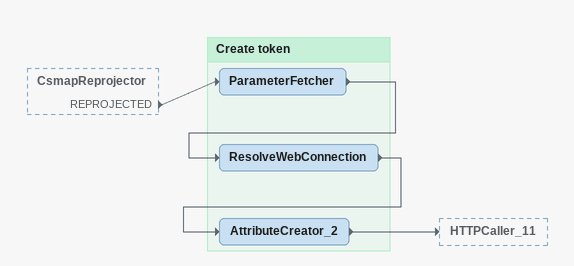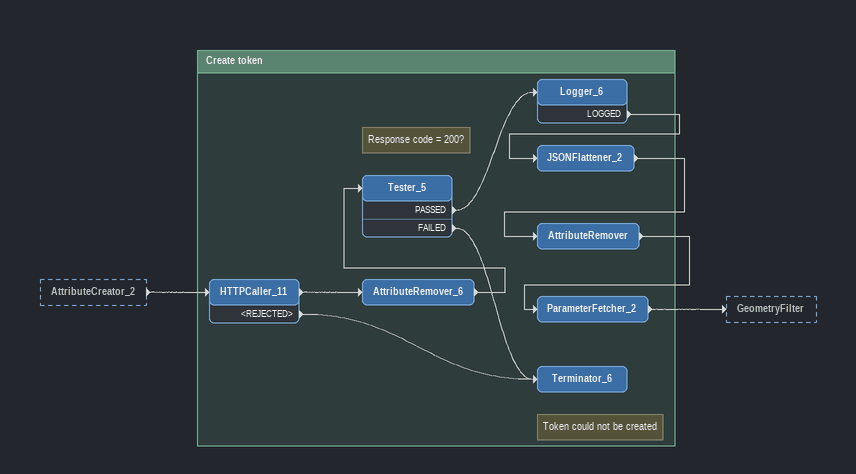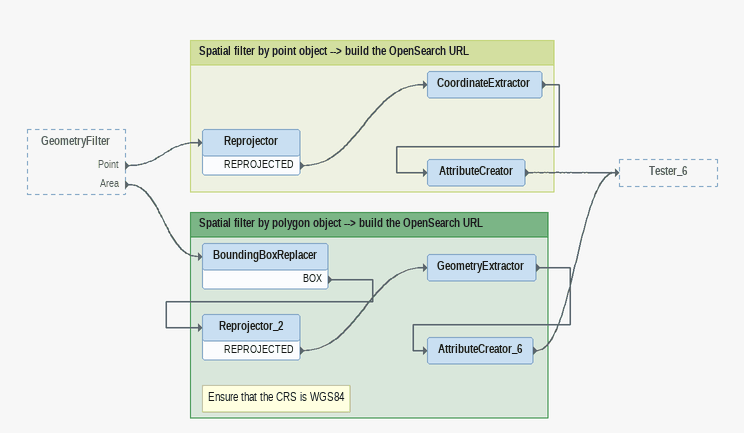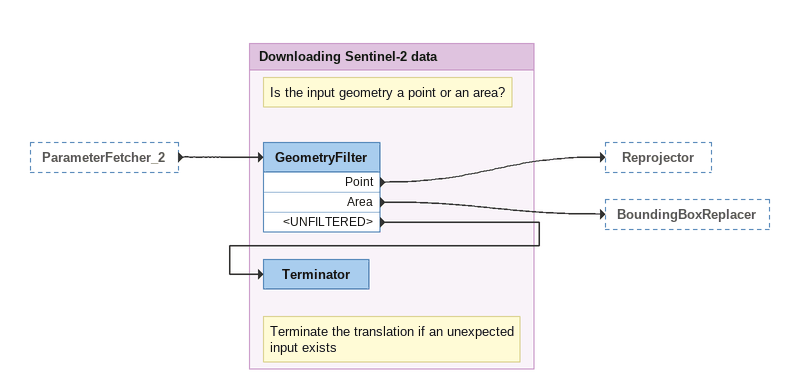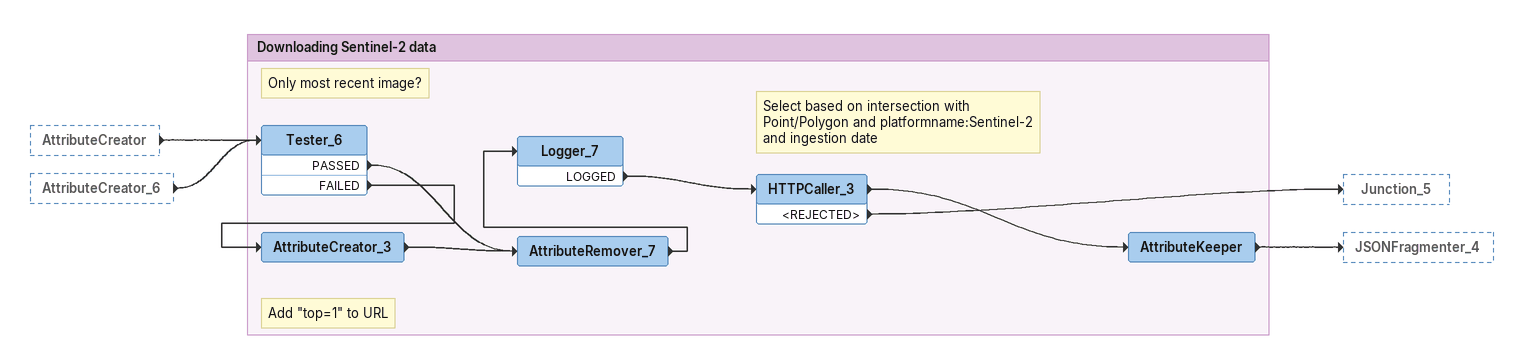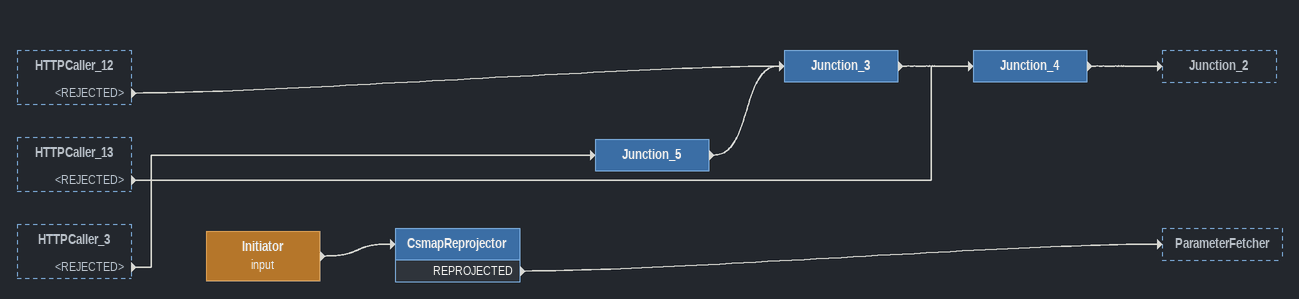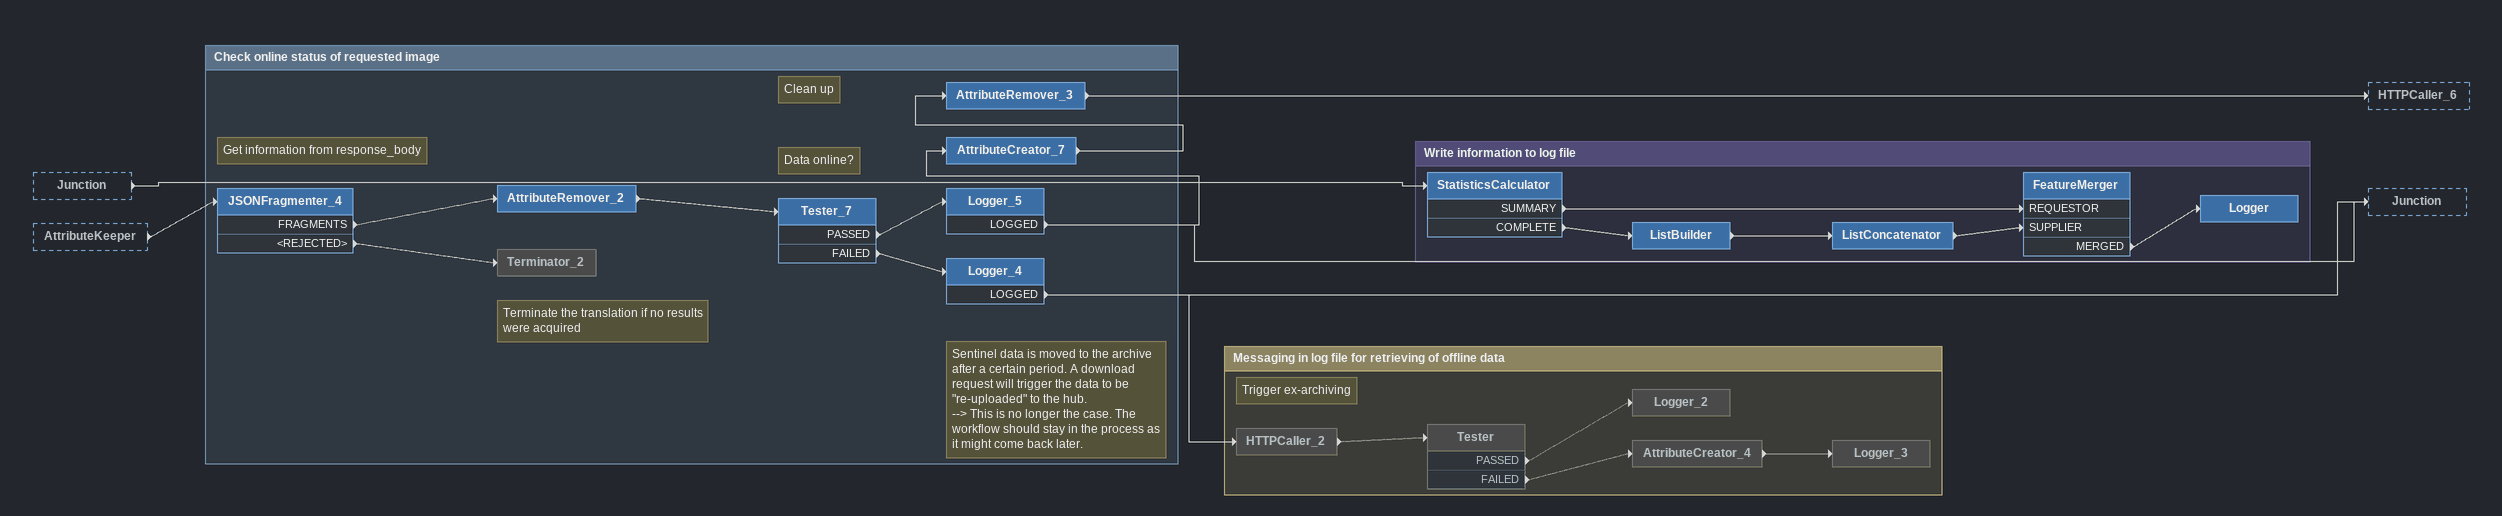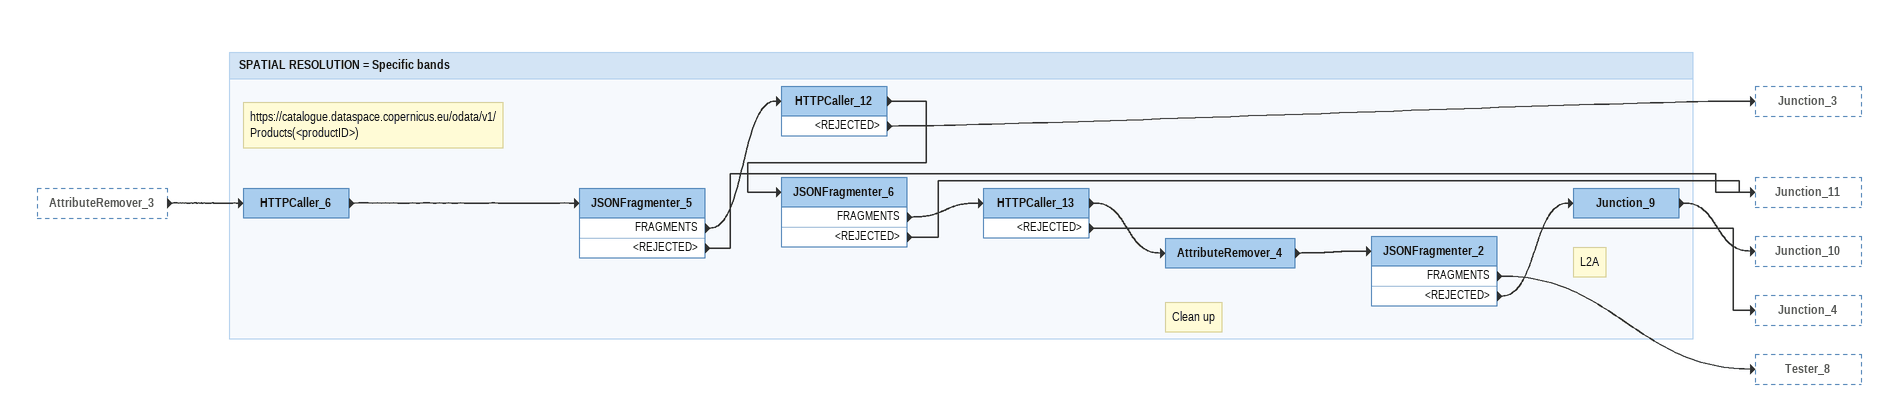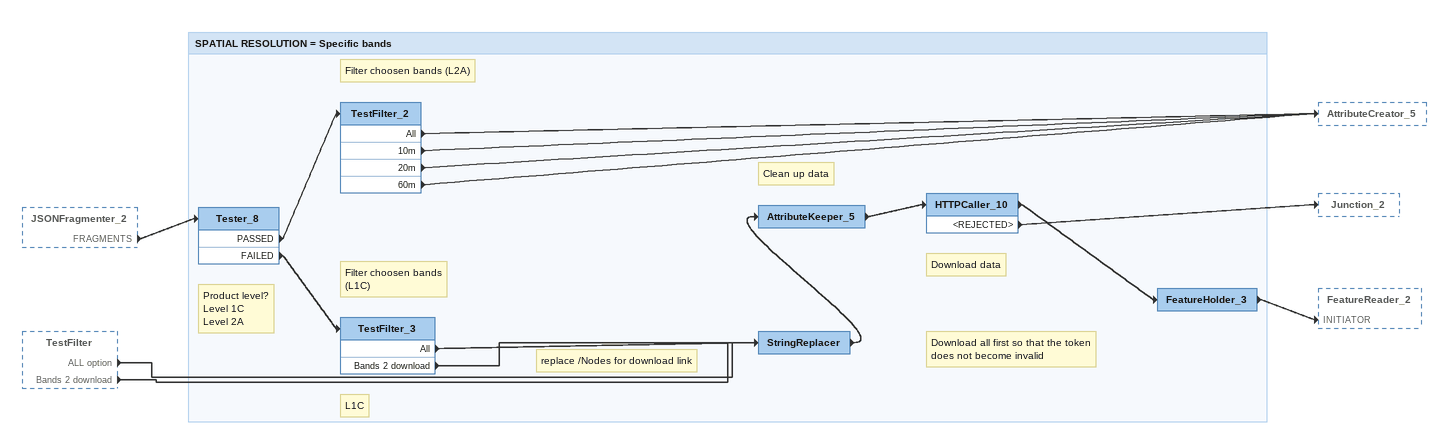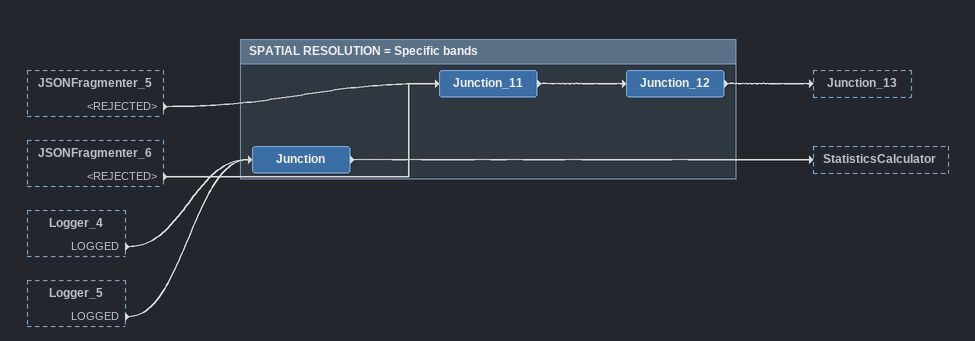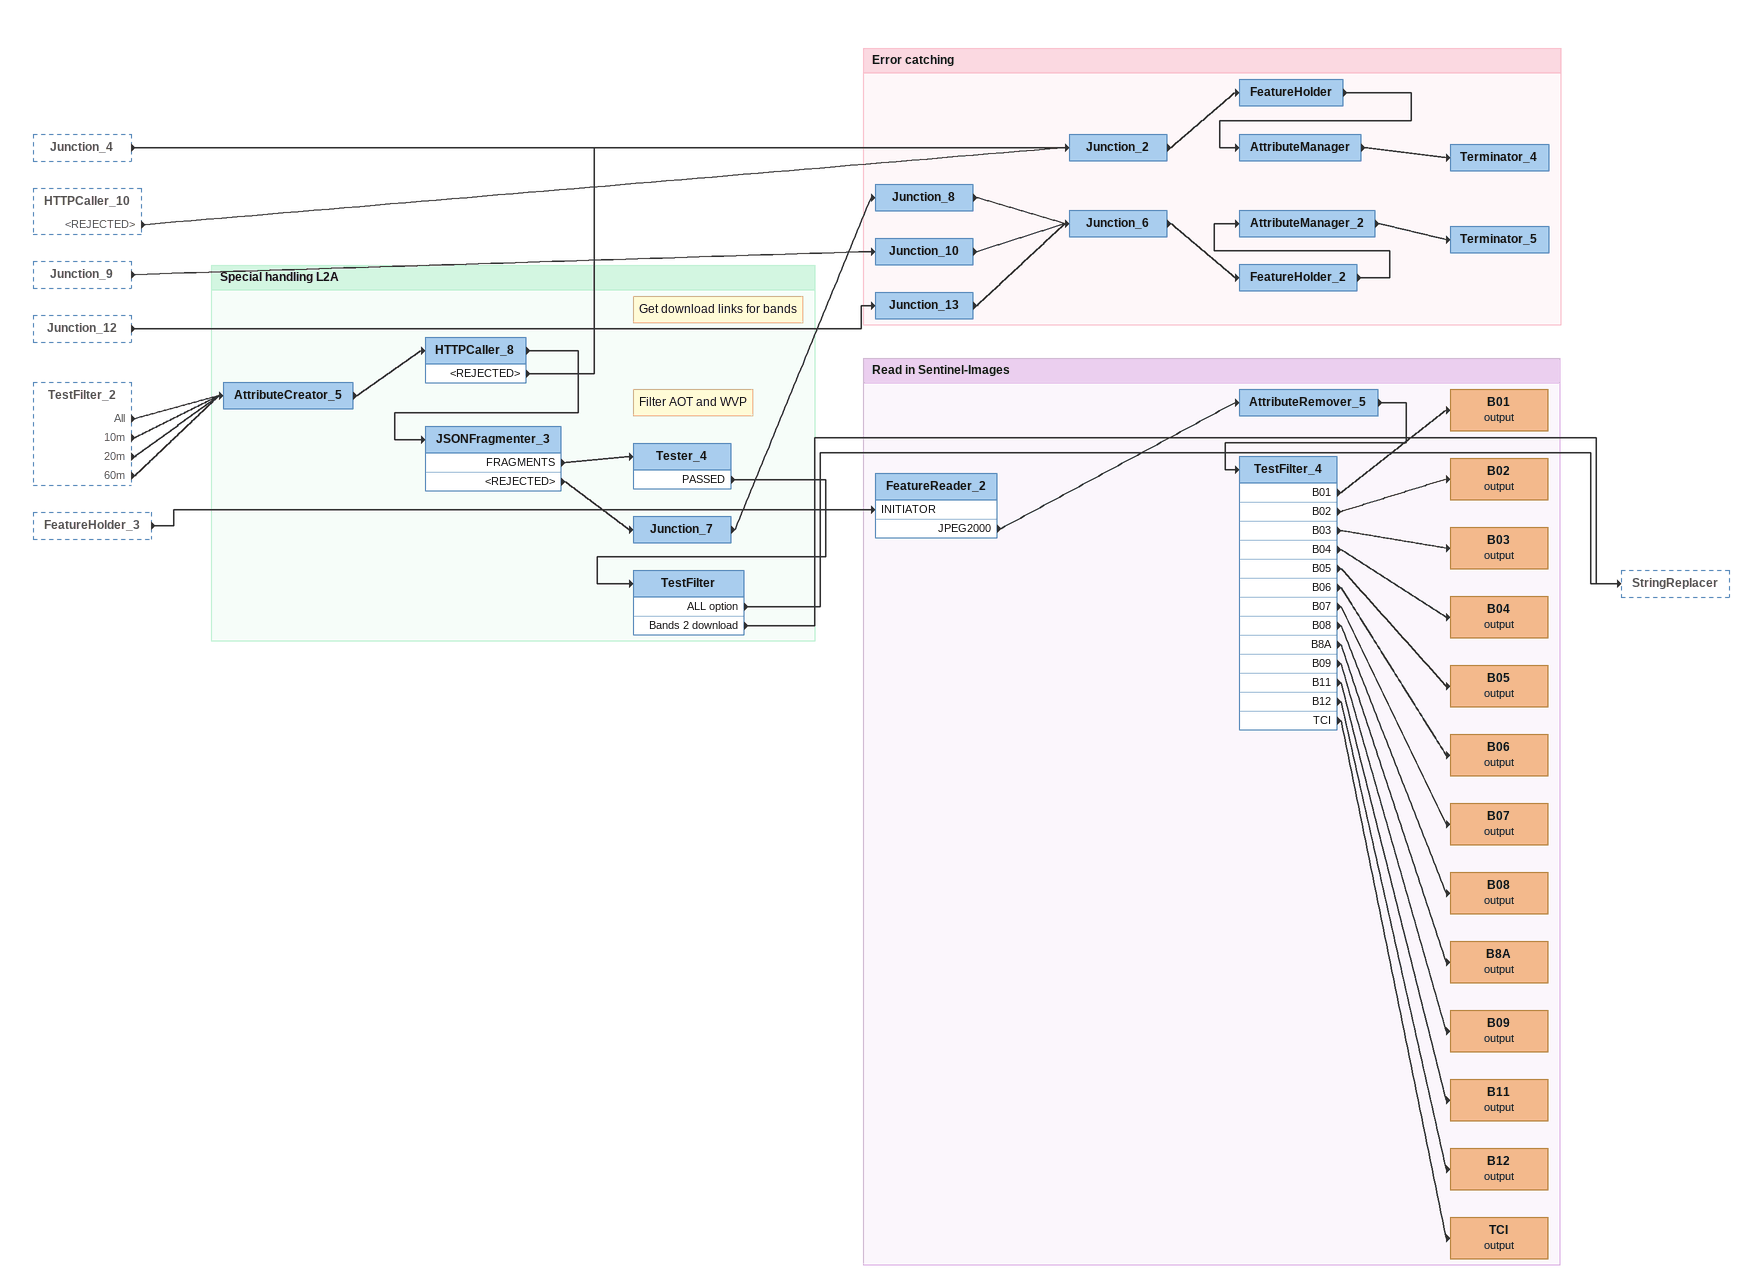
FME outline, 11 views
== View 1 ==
CsmapReprojector [outside]
    REPROJECTED -> ParameterFetcher

Bookmark: Create token
ParameterFetcher
    -> ResolveWebConnection
ResolveWebConnection
    -> AttributeCreator_2
AttributeCreator_2
    -> HTTPCaller_11

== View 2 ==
AttributeCreator_2 [outside]
    -> HTTPCaller_11

Bookmark: Create token
HTTPCaller_11
    -> AttributeRemover_6
    <REJECTED> -> Terminator_6
AttributeRemover_6
    -> Tester_5
Note: Response code = 200?
Tester_5
    PASSED -> Logger_6
    FAILED -> Terminator_6
Logger_6
    LOGGED -> JSONFlattener_2
JSONFlattener_2
    -> AttributeRemover
AttributeRemover
    -> ParameterFetcher_2
ParameterFetcher_2
    -> GeometryFilter
Note: Token could not be created
Terminator_6

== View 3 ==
GeometryFilter [outside]
    Point -> Reprojector
    Area -> BoundingBoxReplacer

Bookmark: Spatial filter by point object --> build the OpenSearch URL
Reprojector
    REPROJECTED -> CoordinateExtractor
CoordinateExtractor
    -> AttributeCreator
AttributeCreator
    -> Tester_6

Bookmark: Spatial filter by polygon object --> build the OpenSearch URL
BoundingBoxReplacer
    BOX -> Reprojector_2
Note: Ensure that the CRS is WGS84
Reprojector_2
    REPROJECTED -> GeometryExtractor
GeometryExtractor
    -> AttributeCreator_6
AttributeCreator_6
    -> Tester_6

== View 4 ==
ParameterFetcher_2 [outside]
    -> GeometryFilter

Bookmark: Downloading Sentinel-2 data
Note: Is the input geometry a point or an area?
GeometryFilter
    Point -> Reprojector
    Area -> BoundingBoxReplacer
    <UNFILTERED> -> Terminator
Note: Terminate the translation if an unexpected input exists
Terminator

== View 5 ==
AttributeCreator [outside]
    -> Tester_6
AttributeCreator_6 [outside]
    -> Tester_6

Bookmark: Downloading Sentinel-2 data
Note: Only most recent image?
Tester_6
    PASSED -> AttributeRemover_7
    FAILED -> AttributeCreator_3
Note: Add "top=1" to URL
AttributeCreator_3
    -> AttributeRemover_7
AttributeRemover_7
    -> Logger_7
Logger_7
    LOGGED -> HTTPCaller_3
Note: Select based on intersection with Point/Polygon and platformname:Sentinel-2 and ingestion date
HTTPCaller_3
    -> AttributeKeeper
    <REJECTED> -> Junction_5
AttributeKeeper
    -> JSONFragmenter_4

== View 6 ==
HTTPCaller_12 [outside]
    <REJECTED> -> Junction_3
HTTPCaller_13 [outside]
    <REJECTED> -> Junction_4
HTTPCaller_3 [outside]
    <REJECTED> -> Junction_5
Initiator (input)
    -> CsmapReprojector
CsmapReprojector
    REPROJECTED -> ParameterFetcher
Junction_5
    -> Junction_3
Junction_3
    -> Junction_4
Junction_4
    -> Junction_2

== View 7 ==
Junction [outside]
    -> StatisticsCalculator
AttributeKeeper [outside]
    -> JSONFragmenter_4

Bookmark: Check online status of requested image
Note: Get information from response_body
JSONFragmenter_4
    FRAGMENTS -> AttributeRemover_2
    <REJECTED> -> Terminator_2
AttributeRemover_2
    -> Tester_7
Note: Data online?
Tester_7
    PASSED -> Logger_5
    FAILED -> Logger_4
Logger_5
    LOGGED -> Junction
    LOGGED -> AttributeCreator_7
AttributeCreator_7
    -> AttributeRemover_3
Note: Clean up
AttributeRemover_3
    -> HTTPCaller_6
Note: Sentinel data is moved to the archive after a certain period. A download request will trigger the data to be "re-uploaded" to the hub. / --> This is no longer the case. The workflow should stay in the process as it might come back later.
Logger_4
    LOGGED -> Junction
    LOGGED -> HTTPCaller_2
Note: Terminate the translation if no results were acquired
Terminator_2 [off]

Bookmark: Write information to log file
StatisticsCalculator
    SUMMARY -> FeatureMerger [REQUESTOR]
    COMPLETE -> ListBuilder
ListBuilder
    -> ListConcatenator
ListConcatenator
    -> FeatureMerger [SUPPLIER]
FeatureMerger
    MERGED -> Logger
Logger

Bookmark: Messaging in log file for retrieving of offline data
Note: Trigger ex-archiving
HTTPCaller_2 [off]
    -> Tester [off]
Tester [off]
    PASSED -> Logger_2 [off]
    FAILED -> AttributeCreator_4 [off]
Logger_2 [off]
AttributeCreator_4 [off]
    -> Logger_3 [off]
Logger_3 [off]

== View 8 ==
AttributeRemover_3 [outside]
    -> HTTPCaller_6

Bookmark: SPATIAL RESOLUTION = Specific bands
Note: https://catalogue.dataspace.copernicus.eu/odata/v1/Products(<productID>)
HTTPCaller_6
    -> JSONFragmenter_5
JSONFragmenter_5
    FRAGMENTS -> HTTPCaller_12
    <REJECTED> -> Junction_11
HTTPCaller_12
    -> JSONFragmenter_6
    <REJECTED> -> Junction_3
JSONFragmenter_6
    FRAGMENTS -> HTTPCaller_13
    <REJECTED> -> Junction_11
HTTPCaller_13
    -> AttributeRemover_4
    <REJECTED> -> Junction_4
Note: Clean up
AttributeRemover_4
    -> JSONFragmenter_2
JSONFragmenter_2
    FRAGMENTS -> Tester_8
    <REJECTED> -> Junction_9
Note: L2A
Junction_9
    -> Junction_10

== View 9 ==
JSONFragmenter_2 [outside]
    FRAGMENTS -> Tester_8
TestFilter [outside]
    ALL option -> StringReplacer
    Bands 2 download -> StringReplacer

Bookmark: SPATIAL RESOLUTION = Specific bands
Note: Product level? / Level 1C / Level 2A
Tester_8
    PASSED -> TestFilter_2
    FAILED -> TestFilter_3
Note: Filter choosen bands (L2A)
TestFilter_2
    All -> AttributeCreator_5
    10m -> AttributeCreator_5
    20m -> AttributeCreator_5
    60m -> AttributeCreator_5
Note: L1C
Note: Filter choosen bands / (L1C)
TestFilter_3
    All -> StringReplacer
    Bands 2 download -> StringReplacer
Note: replace /Nodes for download link
StringReplacer
    -> AttributeKeeper_5
Note: Clean up data
AttributeKeeper_5
    -> HTTPCaller_10
Note: Download data
HTTPCaller_10
    -> FeatureHolder_3
    <REJECTED> -> Junction_2
Note: Download all first so that the token does not become invalid
FeatureHolder_3
    -> FeatureReader_2 [INITIATOR]

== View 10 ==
JSONFragmenter_5 [outside]
    <REJECTED> -> Junction_11
JSONFragmenter_6 [outside]
    <REJECTED> -> Junction_11
Logger_4 [outside]
    LOGGED -> Junction
Logger_5 [outside]
    LOGGED -> Junction

Bookmark: SPATIAL RESOLUTION = Specific bands
Junction_11
    -> Junction_12
Junction_12
    -> Junction_13
Junction
    -> StatisticsCalculator

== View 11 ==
Junction_4 [outside]
    -> Junction_2
HTTPCaller_10 [outside]
    <REJECTED> -> Junction_2
Junction_9 [outside]
    -> Junction_10
Junction_12 [outside]
    -> Junction_13
TestFilter_2 [outside]
    All -> AttributeCreator_5
    10m -> AttributeCreator_5
    20m -> AttributeCreator_5
    60m -> AttributeCreator_5
FeatureHolder_3 [outside]
    -> FeatureReader_2 [INITIATOR]

Bookmark: Error catching
Junction_10
    -> Junction_6
Junction_8
    -> Junction_6
Junction_2
    -> FeatureHolder
FeatureHolder
    -> AttributeManager
AttributeManager
    -> Terminator_4
Terminator_4
Junction_13
    -> Junction_6
Junction_6
    -> FeatureHolder_2
FeatureHolder_2
    -> AttributeManager_2
AttributeManager_2
    -> Terminator_5
Terminator_5

Bookmark: Special handling L2A
AttributeCreator_5
    -> HTTPCaller_8
Note: Get download links for bands
HTTPCaller_8
    -> JSONFragmenter_3
    <REJECTED> -> Junction_2
JSONFragmenter_3
    FRAGMENTS -> Tester_4
    <REJECTED> -> Junction_7
Note: Filter AOT and WVP
Tester_4
    PASSED -> TestFilter
TestFilter
    ALL option -> StringReplacer
    Bands 2 download -> StringReplacer
Junction_7
    -> Junction_8

Bookmark: Read in Sentinel-Images
FeatureReader_2
    JPEG2000 -> AttributeRemover_5
AttributeRemover_5
    -> TestFilter_4
TestFilter_4
    B01 -> B01 (output)
    B02 -> B02 (output)
    B03 -> B03 (output)
    B04 -> B04 (output)
    B05 -> B05 (output)
    B06 -> B06 (output)
    B07 -> B07 (output)
    B08 -> B08 (output)
    B8A -> B8A (output)
    B09 -> B09 (output)
    B11 -> B11 (output)
    B12 -> B12 (output)
    TCI -> TCI (output)
B01 (output)
B02 (output)
B03 (output)
B04 (output)
B05 (output)
B06 (output)
B07 (output)
B08 (output)
B8A (output)
B09 (output)
B11 (output)
B12 (output)
TCI (output)
